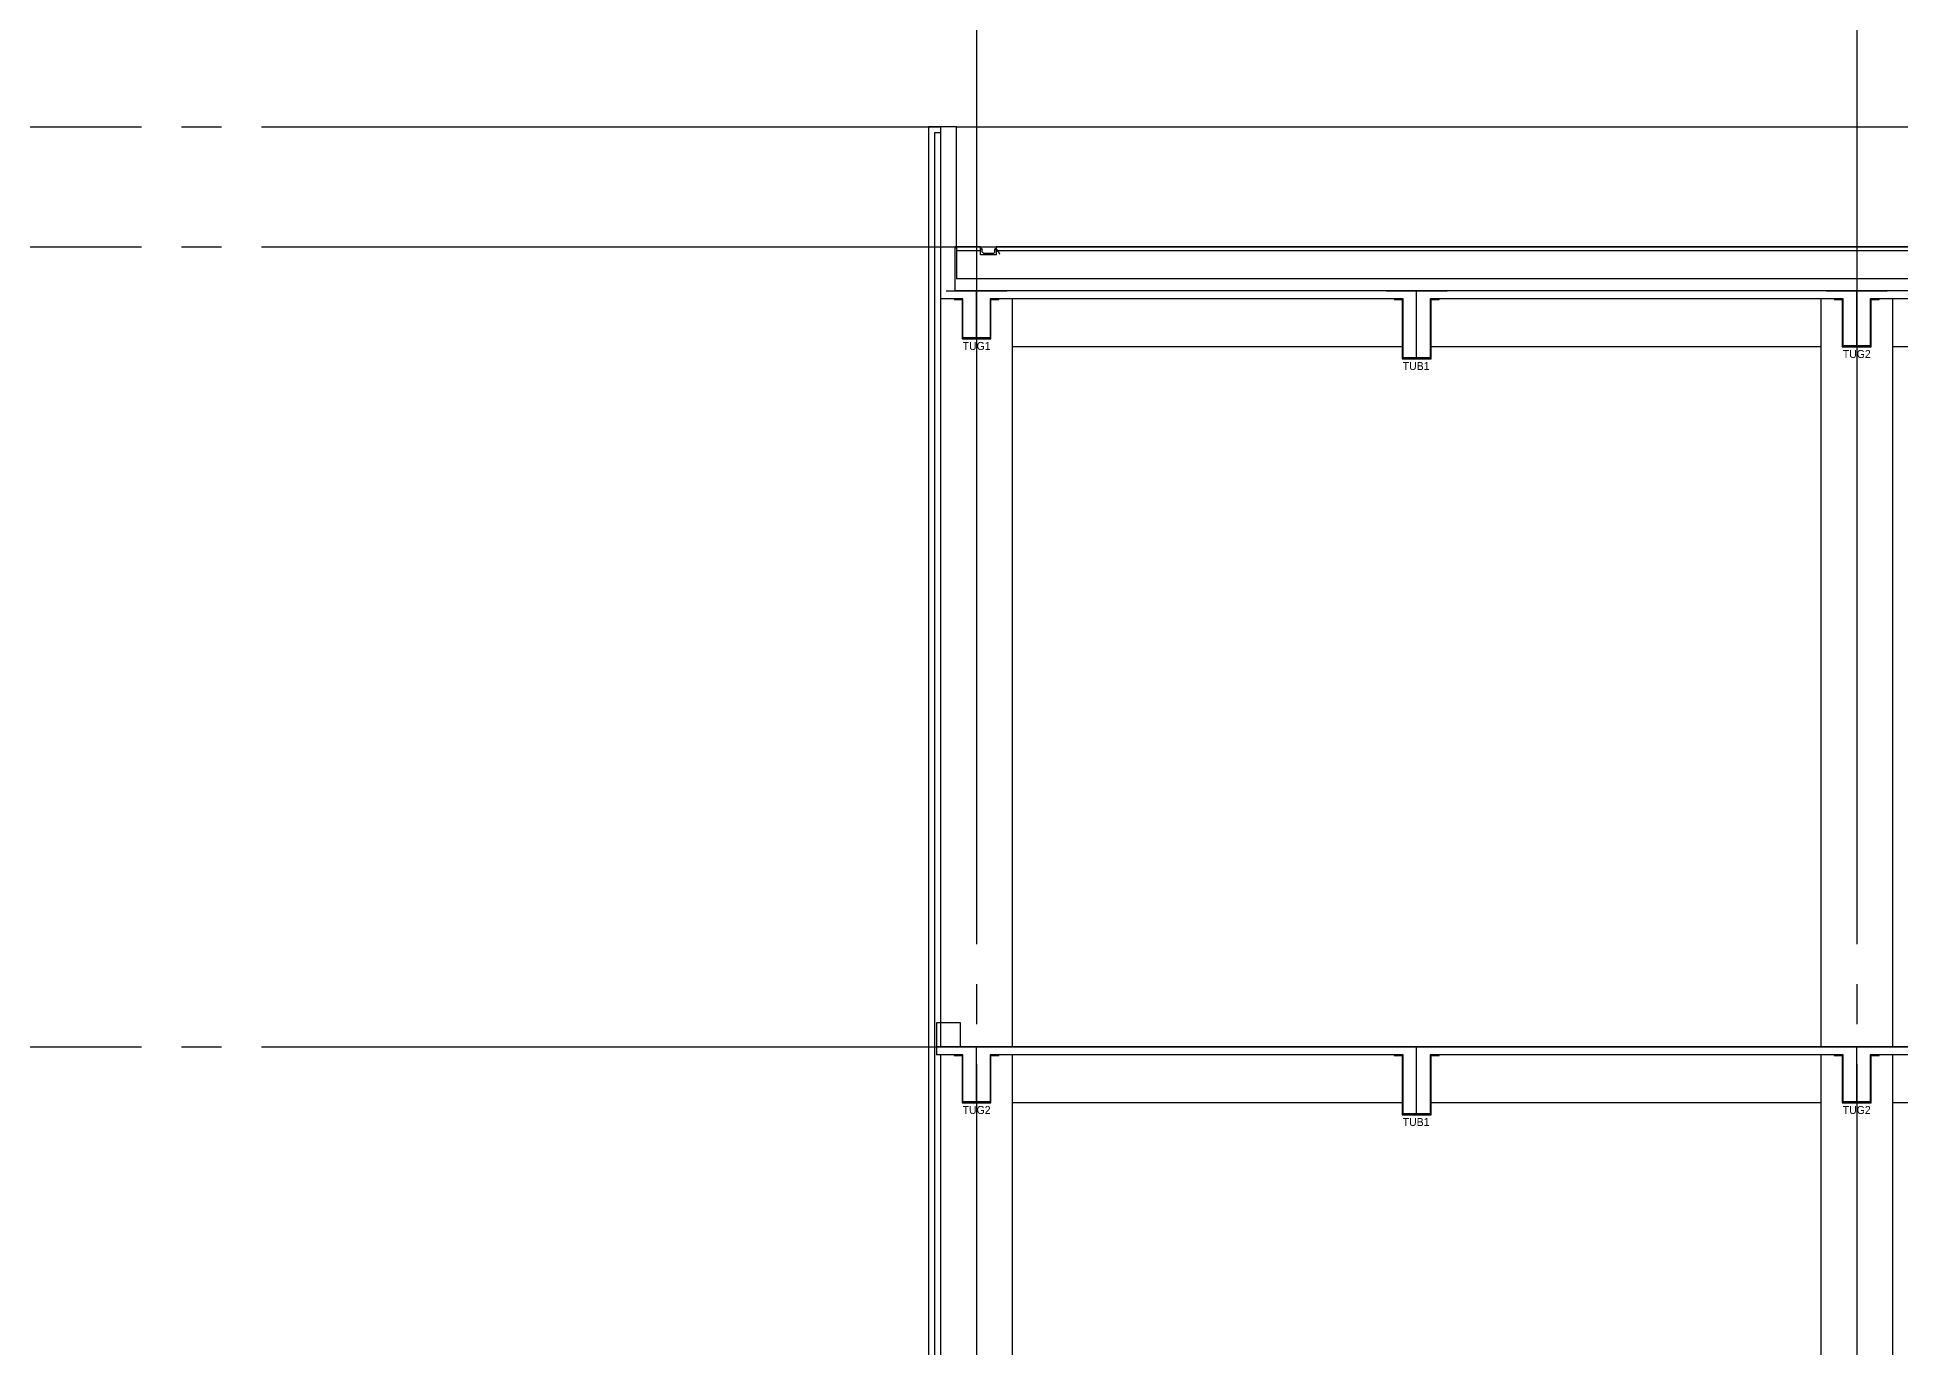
# Model space of a CAD drawing. Extents: x 152195838 to 323921156, y 365159662 to 730681027.
# Drawn here: x 160269631 to 160292920, y 365327300 to 365343682 of the extents above; entities that cross this region are included whole.
import ezdxf
from ezdxf.enums import TextEntityAlignment as Align

# ---------------------------------------------------------------- set-up
doc = ezdxf.new("R2010")
doc.units = 0
doc.header["$MEASUREMENT"] = 0
doc.linetypes.add('CEN', pattern=[63, 60, -1, 1, -1])
doc.linetypes.add('H4', pattern=[4, 2, -2])
doc.layers.get('Defpoints').update_dxf_attribs({"linetype": 'CONTINUOUS'})
for name, color, linetype in [('4', 4, 'CONTINUOUS'), ('4A.TEC CEN', 1, 'CEN'), ('4A.TEC 단열재', 252, 'CONTINUOUS'), ('4A.TEC 마감선 1', 6, 'CONTINUOUS'), ('4A.TEC 벽체 3', 4, 'CONTINUOUS'), ('6A', 6, 'H4'), ('ELE', 4, 'CONTINUOUS'), ('FIN', 6, 'CONTINUOUS'), ('k-BESTO', 4, 'CONTINUOUS'), ('STL', 3, 'CONTINUOUS'), ('㈜SE&C 기둥', 2, 'CONTINUOUS'), ('㈜SE&C 벽체 1', 2, 'CONTINUOUS'), ('㈜SE&C 벽체 4', 7, 'CONTINUOUS'), ('㈜SE&C 심볼', 7, 'CONTINUOUS')]:
    doc.layers.add(name, color=color, linetype=linetype)
doc.layers.add('DEFPOINT', color=135, linetype='CONTINUOUS', plot=False)
doc.styles.add('돋움', font='')
doc.styles.get('돋움').set_extended_font_data('돋움')

# ---------------------------------------------------------------- blocks, each defined once
blk = doc.blocks.new('A$C3878f4c9')
at = {"layer": 'Defpoints'}
for p, q in [((0, 864), (760, 864)), ((380, 164), (380, 864))]:
    blk.add_line(p, q, dxfattribs=at)
at = {"layer": 'k-BESTO'}
for p, q in [((100, 764), (100, 754)), ((210, 764), (100, 764)), ((100, 764), (100, 764)), ((100, 754), (200, 754)), ((200, 754), (200, 164)), ((210, 174), (210, 764)), ((660, 764), (550, 764)), ((550, 764), (550, 174)), ((560, 164), (560, 754)), ((560, 754), (660, 754)), ((660, 754), (660, 764)), ((200, 164), (560, 164)), ((550, 174), (210, 174))]:
    blk.add_line(p, q, dxfattribs=at)
at = {"layer": 'DEFPOINT', "linetype": 'ByBlock', "style": '돋움'}
blk.add_text('TUG2', height=100, dxfattribs=at).set_placement((206, 73), align=Align.MIDDLE_LEFT)
blk = doc.blocks.new('A$C7607d1b9')
at = {"layer": 'Defpoints'}
for p, q in [((0, 1014), (760, 1014)), ((380, 164), (380, 1014))]:
    blk.add_line(p, q, dxfattribs=at)
at = {"layer": 'k-BESTO'}
for p, q in [((100, 914), (100, 904)), ((210, 914), (100, 914)), ((100, 914), (100, 914)), ((100, 904), (200, 904)), ((200, 904), (200, 164)), ((210, 174), (210, 914)), ((660, 914), (550, 914)), ((550, 914), (550, 174)), ((560, 164), (560, 904)), ((560, 904), (660, 904)), ((660, 904), (660, 914)), ((200, 164), (560, 164)), ((550, 174), (210, 174))]:
    blk.add_line(p, q, dxfattribs=at)
at = {"layer": 'DEFPOINT', "linetype": 'ByBlock', "style": '돋움'}
blk.add_text('TUB1', height=100, dxfattribs=at).set_placement((206, 73), align=Align.MIDDLE_LEFT)
blk = doc.blocks.new('A$Cd4ce2c0d')
at = {"layer": '㈜SE&C 기둥', "color": 8, "ltscale": 0.5}
for points in [[(46, 9350), (46, -550)], [(946, -550), (946, 9350)], [(11046, 9350), (11046, -550)], [(11946, -550), (11946, 9350)]]:
    blk.add_lwpolyline(points, dxfattribs=at)
at = {"layer": '㈜SE&C 벽체 1'}
for p, q in [((77996, 9450, 104129), (-4, 9450, 0)), ((-4, 9450), (-4, 9350)), ((326, 9350, 441), (-4, 9350, 0)), ((5826, 9350, 7783), (666, 9350, 894)), ((11326, 9350, 15125), (6166, 9350, 8237)), ((22326, 9350, 29810), (11666, 9350, 15579))]:
    blk.add_line(p, q, dxfattribs=at)
at = {"layer": '㈜SE&C 벽체 1', "flags": 128}
blk.add_lwpolyline([(-4, 9450), (296, 9450), (296, 9750), (-4, 9750)], close=True, dxfattribs=at)
at = {"layer": '㈜SE&C 벽체 4'}
for p, q in [((5816, 8750, 7770), (946, 8750, 1268)), ((11046, 8750, 14752), (6176, 8750, 8250)), ((16816, 8750, 22455), (11946, 8750, 15953))]:
    blk.add_line(p, q, dxfattribs=at)
at = {"layer": 'ELE'}
for name, p in [('A$C3878f4c9', (116, 8586)), ('A$C7607d1b9', (5616, 8436)), ('A$C3878f4c9', (11116, 8586))]:
    blk.add_blockref(name, p, dxfattribs=at)
blk = doc.blocks.new('zw$BDE9')
at = {"layer": '4'}
for p, q in [((41, 0), (41, 71)), ((41, 0), (241, 0)), ((241, 0), (241, 71))]:
    blk.add_line(p, q, dxfattribs=at)
at = {"layer": '6A'}
for p, q in [((41, 71), (0, 10)), ((43, 66), (5, 10)), ((61, 71), (41, 71)), ((61, 66), (43, 66))]:
    blk.add_line(p, q, dxfattribs=at)
at = {"layer": 'FIN'}
for p, q in [((61, 34), (61, 71)), ((76, 20), (61, 34)), ((206, 20), (76, 20)), ((221, 35), (206, 20)), ((221, 35), (221, 71))]:
    blk.add_line(p, q, dxfattribs=at)
at = {"layer": 'STL'}
for points in [[(41, 100), (42, 100, -0.414214), (45, 97), (45, 75), (58, 75, -0.414214), (61, 72), (61, 71), (41, 71)], [(241, 100), (239, 100, 0.414214), (237, 97), (237, 75), (223, 75, 0.414214), (221, 72), (221, 71), (241, 71)]]:
    blk.add_lwpolyline(points, format="xyb", close=True, dxfattribs=at)
blk = doc.blocks.new('A$C41129959')
at = {"layer": '4A.TEC 마감선 1'}
for p, q in [((20, 450), (0, 435)), ((0, 435), (0, 50))]:
    blk.add_line(p, q, dxfattribs=at)
at = {"layer": '㈜SE&C 벽체 1'}
blk.add_lwpolyline([(0, 450), (20, 450), (20, -100)], dxfattribs=at)
blk = doc.blocks.new('A$Cfa72dd48')
at = {"layer": 'Defpoints'}
for p, q in [((0, 764), (760, 764)), ((380, 164), (380, 764))]:
    blk.add_line(p, q, dxfattribs=at)
at = {"layer": 'k-BESTO'}
for p, q in [((100, 664), (100, 654)), ((210, 664), (100, 664)), ((100, 664), (100, 664)), ((100, 654), (200, 654)), ((200, 654), (200, 164)), ((210, 174), (210, 664)), ((660, 664), (550, 664)), ((550, 664), (550, 174)), ((560, 164), (560, 654)), ((560, 654), (660, 654)), ((660, 654), (660, 664)), ((200, 164), (560, 164)), ((550, 174), (210, 174))]:
    blk.add_line(p, q, dxfattribs=at)
at = {"layer": 'DEFPOINT', "linetype": 'ByBlock', "style": '돋움'}
blk.add_text('TUG1', height=100, dxfattribs=at).set_placement((206, 73), align=Align.MIDDLE_LEFT)
blk = doc.blocks.new('A$C8f59f932')
at = {"layer": 'Defpoints'}
for p, q in [((0, 1015), (760, 1015)), ((380, 165), (380, 1015))]:
    blk.add_line(p, q, dxfattribs=at)
at = {"layer": 'k-BESTO'}
for p, q in [((100, 915), (100, 905)), ((210, 915), (100, 915)), ((100, 915), (100, 915)), ((100, 905), (200, 905)), ((200, 905), (200, 165)), ((210, 175), (210, 915)), ((660, 915), (550, 915)), ((550, 915), (550, 175)), ((560, 165), (560, 905)), ((560, 905), (660, 905)), ((660, 905), (660, 915)), ((200, 165), (560, 165)), ((550, 175), (210, 175))]:
    blk.add_line(p, q, dxfattribs=at)
at = {"layer": 'DEFPOINT', "linetype": 'ByBlock', "style": '돋움'}
blk.add_text('TUB1', height=100, dxfattribs=at).set_placement((206, 74), align=Align.MIDDLE_LEFT)
blk = doc.blocks.new('A$Cc43227fc')
at = {"layer": 'Defpoints'}
for p, q in [((0, 864), (760, 864)), ((380, 164), (380, 864))]:
    blk.add_line(p, q, dxfattribs=at)
at = {"layer": 'k-BESTO'}
for p, q in [((100, 764), (100, 754)), ((210, 764), (100, 764)), ((100, 764), (100, 764)), ((100, 754), (200, 754)), ((200, 754), (200, 164)), ((210, 174), (210, 764)), ((660, 764), (550, 764)), ((550, 764), (550, 174)), ((560, 164), (560, 754)), ((560, 754), (660, 754)), ((660, 754), (660, 764)), ((200, 164), (560, 164)), ((550, 174), (210, 174))]:
    blk.add_line(p, q, dxfattribs=at)
at = {"layer": 'DEFPOINT', "linetype": 'ByBlock', "style": '돋움'}
blk.add_text('TUG2', height=100, dxfattribs=at).set_placement((206, 73), align=Align.MIDDLE_LEFT)
blk = doc.blocks.new('dwgD765')
at = {"layer": '4A.TEC 단열재'}
blk.add_line((88750, 9600), (250, 9600), dxfattribs=at)
at = {"layer": '4A.TEC 마감선 1', "color": 6, "ltscale": 0.5}
for p, q in [((550, 10000), (250, 10000)), ((550, 9950), (250, 9950)), ((88750, 10000), (750, 10000)), ((88250, 9950), (750, 9950))]:
    blk.add_line(p, q, dxfattribs=at)
at = {"layer": '㈜SE&C 기둥', "color": 8, "ltscale": 0.5}
for points in [[(50, 9350), (50, 0)], [(950, 0), (950, 9350)], [(11050, 9350), (11050, 0)], [(11950, 0), (11950, 9350)]]:
    blk.add_lwpolyline(points, dxfattribs=at)
at = {"layer": '㈜SE&C 벽체 1'}
for p, q in [((330, 9350), (50, 9350)), ((88770, 9450), (230, 9450)), ((5830, 9350), (670, 9350)), ((11330, 9350), (6170, 9350)), ((16830, 9350), (11670, 9350))]:
    blk.add_line(p, q, dxfattribs=at)
blk.add_lwpolyline([(250, 10000), (250, 11500), (50, 11500), (50, 9350)], dxfattribs=at)
at = {"layer": '㈜SE&C 벽체 4'}
for p, q in [((5820, 8750), (950, 8750)), ((11050, 8750), (6180, 8750)), ((16820, 8750), (11950, 8750))]:
    blk.add_line(p, q, dxfattribs=at)
at = {"layer": '4A.TEC 마감선 1', "xscale": -1}
blk.add_blockref('zw$BDE9', (791, 9900), dxfattribs=at)
at = {"layer": '4A.TEC 벽체 3', "linetype": 'Continuous', "xscale": -1}
blk.add_blockref('A$C41129959', (250, 9550), dxfattribs=at)
at = {"layer": 'ELE'}
for name, p in [('A$Cfa72dd48', (120, 8686)), ('A$C8f59f932', (5620, 8435, 0)), ('A$Cc43227fc', (11120, 8586))]:
    blk.add_blockref(name, p, dxfattribs=at)

msp = doc.modelspace()

# ---------------------------------------------------------------- linework, layer by layer
at = {"layer": '4A.TEC CEN', "color": 8, "ltscale": 500}
for p, q in [((160281370.07, 365362346.04), (160281370.07, 365292761.87)), ((160292370.07, 365362346.04), (160292370.07, 365292761.87)), ((160209434.12, 365342563.33), (160280920.07, 365342563.33)), ((160281120.07, 365342563.33), (160440798.99, 365342563.33)), ((160209434.12, 365341063.33), (160440798.99, 365341063.33)), ((160209434.12, 365331063.33), (160440798.99, 365331063.33))]:
    msp.add_line(p, q, dxfattribs=at)
at = {"layer": '4A.TEC 벽체 3', "linetype": 'ByBlock', "ltscale": 0.1}
for points in [[(160280920.07, 365342563.33), (160280770.07, 365342563.33), (160280770.07, 365315363.33)], [(160280920.07, 365342488.33), (160280845.07, 365342488.33), (160280845.07, 365311063.33)]]:
    msp.add_lwpolyline(points, dxfattribs=at)

# ---------------------------------------------------------------- block references
at = {"layer": 'ELE'}
msp.add_blockref('A$Cd4ce2c0d', (160280873.74, 365321613.33), dxfattribs=at)
at = {"layer": '㈜SE&C 심볼'}
msp.add_blockref('dwgD765', (160280870.07, 365331063.33), dxfattribs=at)

doc.saveas('drawing.dxf')
